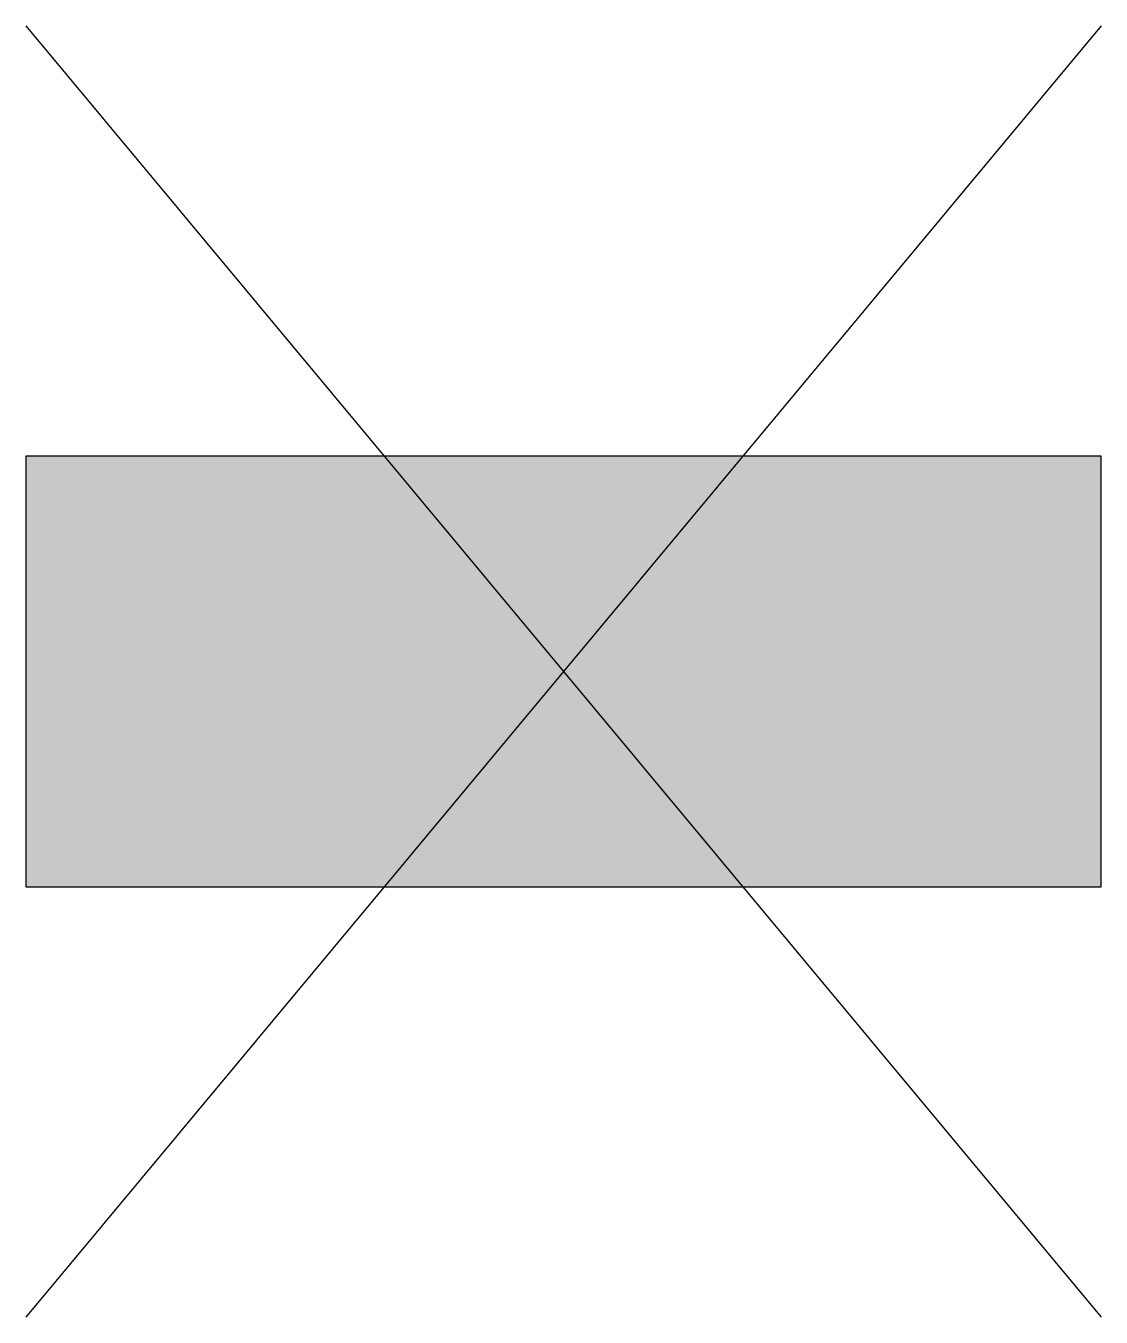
# Model space of a CAD drawing. Header units: metres. Extents: x 0 to 0.5, y -0.3 to 0.3.
import ezdxf

# ---------------------------------------------------------------- set-up
doc = ezdxf.new("R2010")
doc.units = ezdxf.units.M

msp = doc.modelspace()

# ---------------------------------------------------------------- hatches: boundary and pattern name
msp.add_hatch(color=256).paths.add_polyline_path([(0, -0.1), (0.5, -0.1), (0.5, 0.1), (0, 0.1)])

# ---------------------------------------------------------------- linework, layer by layer
at = {"flags": 128}
for points in [[(0, 0.3), (0.5, -0.3)], [(0.5, 0.3), (0, -0.3)]]:
    msp.add_lwpolyline(points, dxfattribs=at)
msp.add_lwpolyline([(0, -0.1), (0.5, -0.1), (0.5, 0.1), (0, 0.1)], close=True, dxfattribs=at)

doc.saveas('drawing.dxf')
